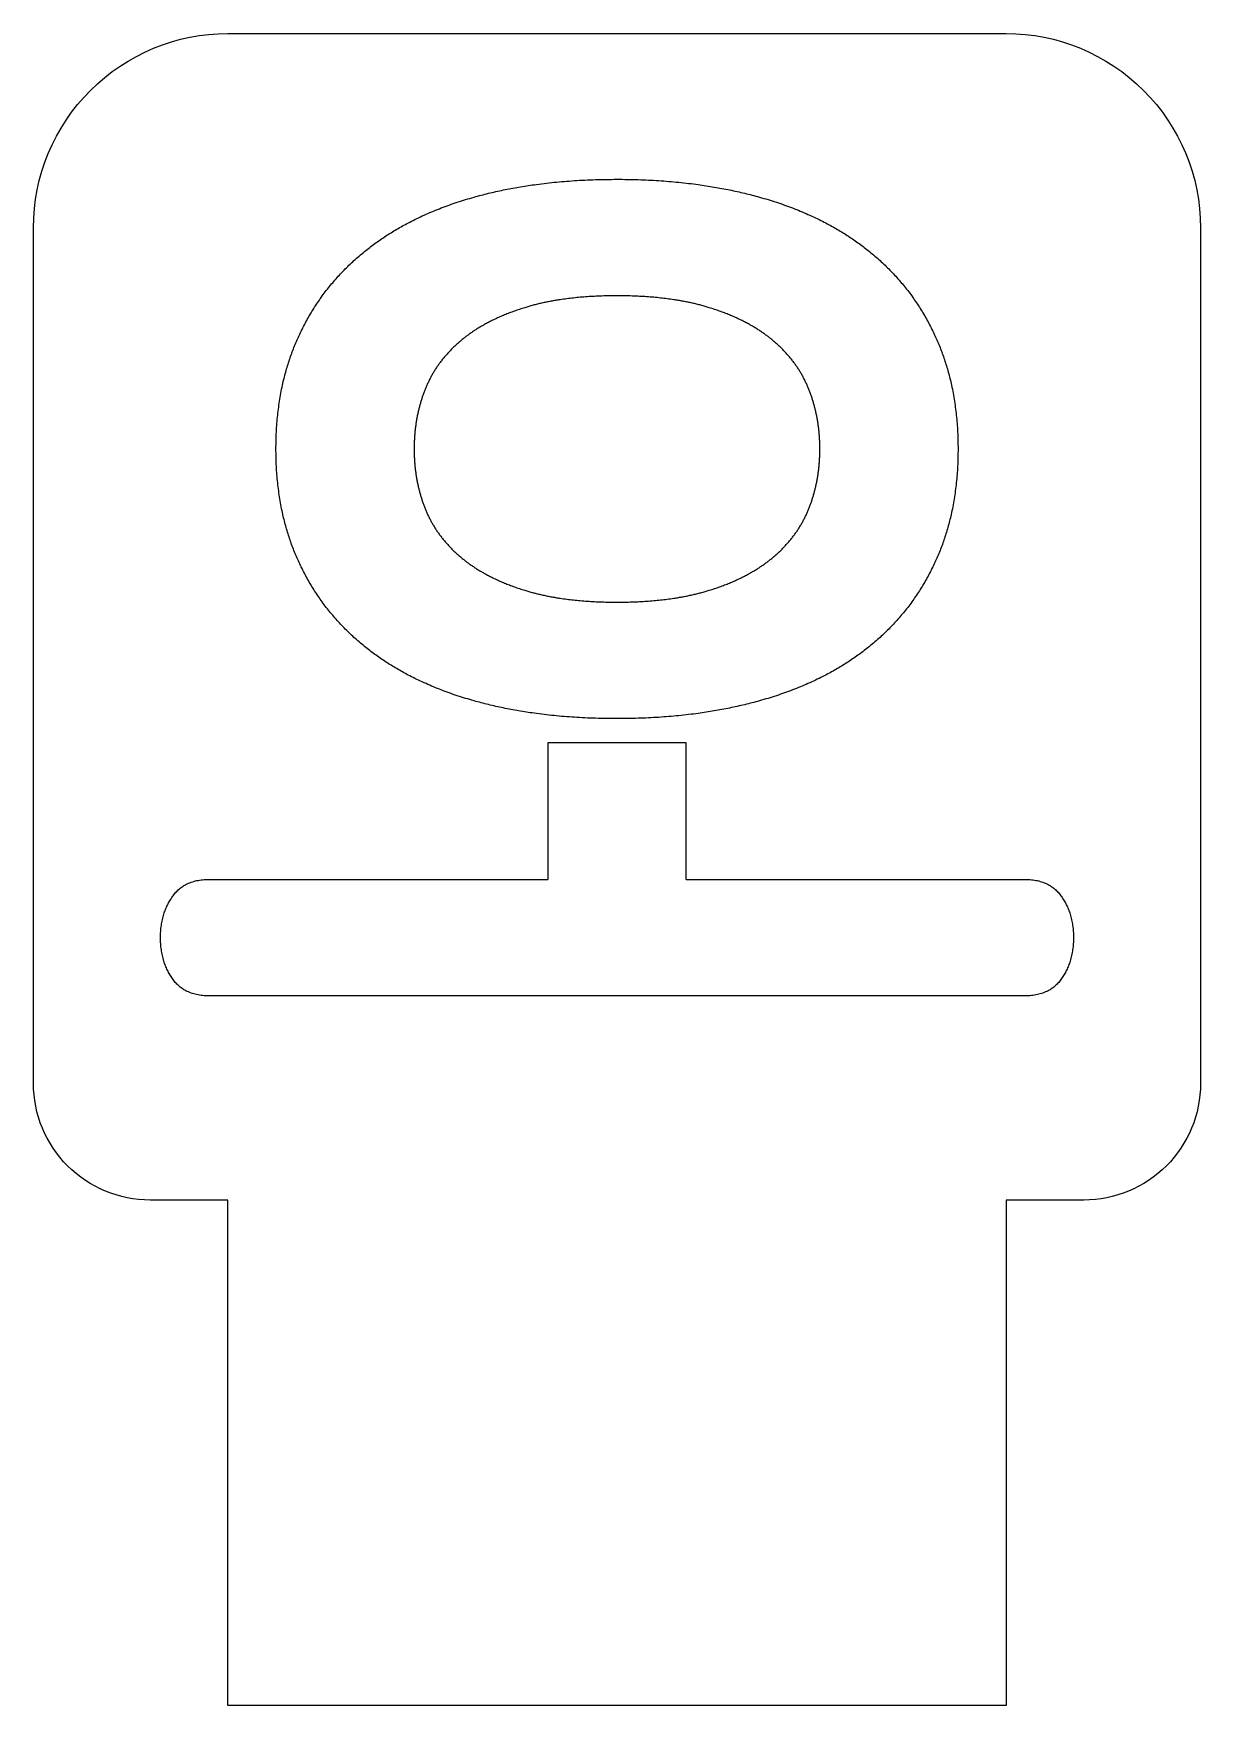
# Model space of a CAD drawing. Header units: millimetres. Extents: x 510 to 540, y -39 to 4.
import ezdxf

# ---------------------------------------------------------------- set-up
doc = ezdxf.new("R2010")
doc.units = ezdxf.units.MM
doc.layers.get('0').update_dxf_attribs({"linetype": 'CONTINUOUS'})

msp = doc.modelspace()

# ---------------------------------------------------------------- linework, layer by layer
for p, q in [((526.775, -14.239), (523.225, -14.239)), ((523.225, -14.239), (523.225, -17.754)), ((526.775, -17.754), (526.775, -14.239)), ((514.515, -17.754), (523.225, -17.754)), ((526.775, -17.754), (535.485, -17.754)), ((535.485, -20.75), (514.515, -20.75))]:
    msp.add_line(p, q)
msp.add_lwpolyline([(513, -26, -0.414214), (510, -23), (510, -1, -0.414214), (515, 4), (535, 4, -0.414214), (540, -1), (540, -23, -0.414214), (537, -26), (535, -26), (535, -39), (515, -39), (515, -26)], format="xyb", close=True)
for points in [[(521.325, -0.209), (522.947, 0.249), (525, 0.249)], [(525, 0.249), (527.025, 0.249), (528.662, -0.209)], [(518.578, -1.554), (519.702, -0.666), (521.325, -0.209)], [(528.662, -0.209), (530.298, -0.666), (531.422, -1.554)], [(516.845, -3.732), (517.455, -2.442), (518.578, -1.554)], [(531.422, -1.554), (532.545, -2.442), (533.155, -3.732)], [(525, -2.747), (523.613, -2.747), (522.628, -3.052)], [(527.372, -3.052), (526.387, -2.747), (525, -2.747)], [(522.628, -3.052), (521.644, -3.357), (521.006, -3.884)], [(528.994, -3.884), (528.356, -3.357), (527.372, -3.052)], [(516.234, -6.686), (516.234, -5.021), (516.845, -3.732)], [(533.155, -3.732), (533.766, -5.021), (533.766, -6.686)], [(521.006, -3.884), (520.368, -4.411), (520.076, -5.132)], [(529.924, -5.132), (529.632, -4.411), (528.994, -3.884)], [(520.076, -5.132), (519.785, -5.854), (519.785, -6.686)], [(530.215, -6.686), (530.215, -5.854), (529.924, -5.132)], [(516.845, -9.64), (516.234, -8.35), (516.234, -6.686)], [(519.785, -6.686), (519.785, -7.518), (520.076, -8.239)], [(529.924, -8.239), (530.215, -7.518), (530.215, -6.686)], [(533.766, -6.686), (533.766, -8.35), (533.155, -9.64)], [(520.076, -8.239), (520.368, -8.96), (521.006, -9.488)], [(528.994, -9.488), (529.632, -8.96), (529.924, -8.239)], [(518.578, -11.818), (517.455, -10.93), (516.845, -9.64)], [(521.006, -9.488), (521.644, -10.015), (522.628, -10.32)], [(527.372, -10.32), (528.356, -10.015), (528.994, -9.488)], [(533.155, -9.64), (532.545, -10.93), (531.422, -11.818)], [(522.628, -10.32), (523.613, -10.625), (525, -10.625)], [(525, -10.625), (526.387, -10.625), (527.372, -10.32)], [(521.325, -13.163), (519.702, -12.705), (518.578, -11.818)], [(531.422, -11.818), (530.298, -12.705), (528.662, -13.163)], [(525, -13.621), (522.947, -13.621), (521.325, -13.163)], [(528.662, -13.163), (527.025, -13.621), (525, -13.621)], [(513.571, -18.198), (513.877, -17.754), (514.515, -17.754)], [(535.485, -17.754), (536.123, -17.754), (536.429, -18.198)], [(513.266, -19.252), (513.266, -18.641), (513.571, -18.198)], [(536.429, -18.198), (536.734, -18.641), (536.734, -19.252)], [(513.571, -20.306), (513.266, -19.862), (513.266, -19.252)], [(536.734, -19.252), (536.734, -19.862), (536.429, -20.306)], [(514.515, -20.75), (513.877, -20.75), (513.571, -20.306)], [(536.429, -20.306), (536.123, -20.75), (535.485, -20.75)]]:
    msp.add_open_spline(points, degree=2)

doc.saveas('drawing.dxf')
